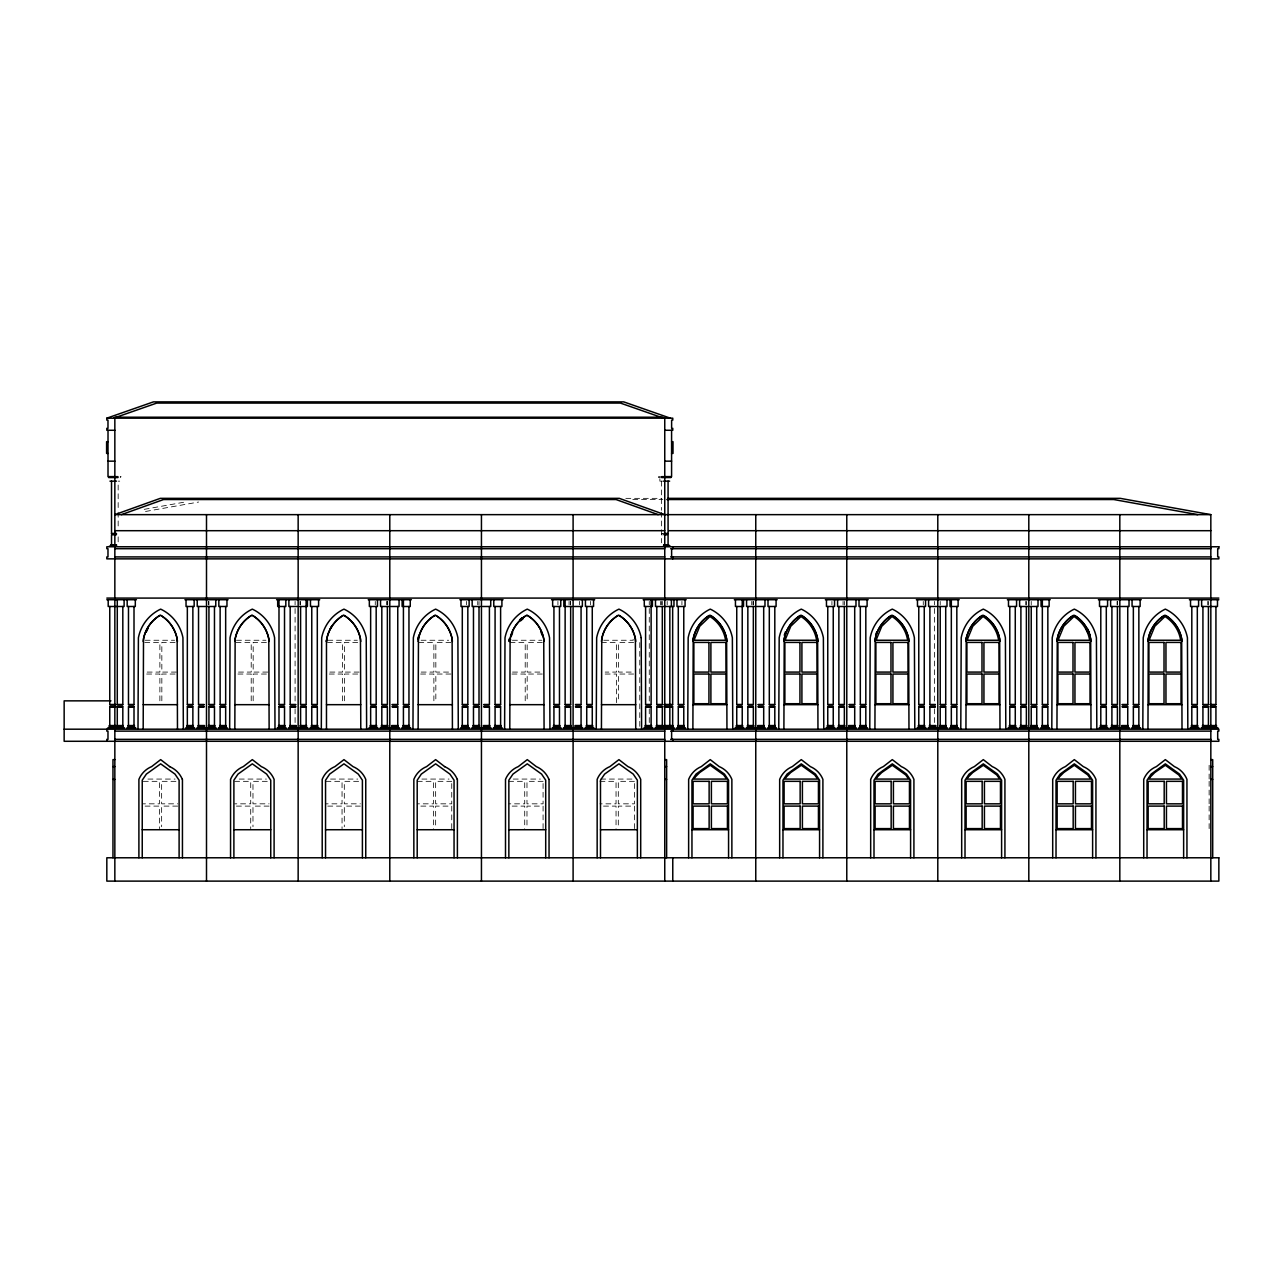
<?xml version="1.0" encoding="UTF-8"?>
<svg xmlns="http://www.w3.org/2000/svg" width="1283" height="1283" viewBox="0 0 1283 1283"><rect width="100%" height="100%" fill="white"/><g stroke="black" fill="none" stroke-linecap="round" stroke-linejoin="round"><path stroke-width="0.75" stroke-dasharray="5 3.75" d="M144.209 509.351L185.746 501.894M145.524 511.468L198.624 502.038M120.249 476.667L121.083 476.667L120.249 477.549M660.52 476.667L658.516 476.667L658.516 477.549L660.52 477.549M118.293 481.157L119.72 481.157M662.413 481.157L659.879 481.157L659.879 476.667M625.815 498.349L661.836 498.349M632.776 499.536L662.846 499.584M661.435 534.867L662.413 534.867M145.139 640.249L174.616 640.249M236.473 640.249L265.95 640.249M327.807 640.249L357.283 640.249M421.097 640.249L448.617 640.249M512.43 640.249L541.907 640.249M603.764 640.249L633.241 640.249L633.112 639.319M144.754 642.414L159.878 642.414L159.878 672.084L146.647 672.084M175.081 642.414L161.834 642.414L161.834 672.084L176.974 672.084M236.088 642.414L251.211 642.414L251.211 672.084L237.964 672.084M266.415 642.414L253.168 642.414L253.168 672.084L268.307 672.084M327.406 642.414L342.545 642.414L342.545 672.084L329.298 672.084M357.732 642.414L344.502 642.414L344.502 672.084L359.625 672.084M418.739 642.414L433.879 642.414L433.879 672.084L420.632 672.084M450.958 642.414L435.835 642.414L435.835 672.084L450.958 672.084M510.073 642.414L525.212 642.414L525.212 672.084L511.965 672.084M542.292 642.414L527.169 642.414L527.169 672.084L542.292 672.084M601.406 642.414L616.546 642.414L616.546 672.084L605.191 672.084M633.626 642.414L618.502 642.414L618.502 672.084L633.626 672.084M146.647 674.04L159.878 674.04L159.878 703.709M175.081 674.04L161.834 674.04L161.834 701.721M237.964 674.04L251.211 674.04L251.211 703.709M266.415 674.04L253.168 674.04L253.168 701.721M329.298 674.04L342.545 674.04L342.545 703.709M357.732 674.04L344.502 674.04L344.502 701.721M420.632 674.04L433.879 674.04L433.879 703.709M450.958 674.04L435.835 674.04L435.835 701.721M511.965 674.04L525.212 674.04L525.212 703.709M542.292 674.04L527.169 674.04L527.169 701.721M605.191 674.04L616.546 674.04L616.546 703.709M633.626 674.04L618.502 674.04L618.502 701.721M147.914 779.07L175.049 779.07M239.231 779.07L266.383 779.07M330.565 779.07L357.716 779.07M421.899 779.07L449.05 779.07M513.232 779.07L540.384 779.07M600.685 779.07L633.658 779.07L632.968 777.771M143.279 781.331L159.381 781.331L159.381 803.832L143.279 803.832M175.947 781.331L161.642 781.331L161.642 803.832L177.744 803.832M234.613 781.331L250.714 781.331L250.714 803.832L234.613 803.832M267.281 781.331L252.976 781.331L252.976 803.832L269.077 803.832M325.946 781.331L342.048 781.331L342.048 803.832L325.946 803.832M358.615 781.331L344.309 781.331L344.309 803.832L360.411 803.832M417.28 781.331L433.381 781.331L433.381 803.832L417.28 803.832M451.744 781.331L435.643 781.331L435.643 803.832L451.744 803.832L451.744 783.207M508.613 781.331L524.715 781.331L524.715 803.832L508.613 803.832M599.947 781.331L616.048 781.331L616.048 803.832L599.947 803.832M145.075 806.109L159.381 806.109L159.381 828.61M177.744 806.109L161.642 806.109L161.642 826.733M236.409 806.109L250.714 806.109L250.714 828.61M269.077 806.109L252.976 806.109L252.976 826.733M327.742 806.109L342.048 806.109L342.048 828.61M360.411 806.109L344.309 806.109L344.309 826.733M420.856 806.109L433.381 806.109L433.381 828.61M512.19 806.109L524.715 806.109L524.715 828.61M603.523 806.109L616.048 806.109L616.048 828.61M1209.131 765.277L1209.131 779.07M1209.131 781.331L1209.131 803.832M1209.131 806.109L1209.131 828.61M1208.41 601.406L1208.426 604.806M1207.72 601.406L1207.72 604.806M1117.413 601.406L1117.413 604.806M1117.076 601.406L1117.076 604.806M1031.227 601.406L1031.227 604.806M1026.384 601.406L1026.384 604.806M1025.742 601.406L1025.742 604.806M940.214 601.406L940.214 604.806M934.409 601.406L934.409 604.806M934.409 608.495L934.409 702.475M934.409 708.809L934.409 723.692M923.263 601.406L923.263 604.806M844.374 601.406L844.358 604.806M843.075 601.406L843.075 604.806M831.929 601.406L831.929 604.806M753.346 601.406L753.346 604.806M753.041 601.406L753.041 604.806M751.742 601.406L751.742 604.806M681.931 601.406L681.931 604.806M667.176 601.406L667.176 604.806M662.317 601.406L662.317 604.806M661.643 601.406L661.643 604.806M661.435 481.157L661.435 510.265M661.435 512.206L661.435 542.821M660.408 601.406L660.408 604.806M649.262 601.406L649.262 604.806M649.262 608.495L649.262 702.475M649.262 708.809L649.262 723.692M639.768 642.591L639.768 729.193M634.411 828.61L634.411 806.109L618.31 806.109L618.31 828.61M590.597 601.406L590.597 604.806M579.451 601.406L579.451 604.806M570.662 601.406L570.662 604.806M570.374 601.406L570.374 604.806M569.075 601.406L569.075 604.806M557.929 601.406L557.929 604.806M543.078 828.61L543.078 806.109L526.976 806.109L526.976 828.61M479.04 601.406L479.008 604.806M477.741 601.406L477.741 604.806M466.595 601.406L466.595 604.806M451.744 828.61L451.744 806.109L435.643 806.109L435.643 828.61M387.707 601.406L387.707 604.806M387.37 601.406L387.37 604.806M386.424 601.406L386.424 604.806M375.261 601.406L375.261 604.806M300.591 601.406L300.591 604.806M299.933 601.406L299.933 604.806M295.09 601.406L295.09 604.806M295.09 608.495L295.09 702.475M295.09 708.809L295.09 723.692M208.937 601.406L208.937 604.806M208.6 601.406L208.6 604.806M118.164 485.038L118.164 510.265M118.164 512.206L118.164 527.73M118.164 536.855L118.164 542.821M662.413 533.552L661.435 533.552L662.413 533.728M543.078 781.331L526.976 781.331L526.976 803.832L543.078 803.832L543.078 781.331M634.411 781.331L618.31 781.331L618.31 803.832L634.411 803.832L634.411 781.331"/><path stroke-width="1.5" d="M326.443 641.436C327.71 630.659 334.205 620.587 343.619 615.15C353.033 620.587 359.577 630.643 360.78 641.436M509.11 641.436L509.415 639.11M510.458 640.249L510.586 639.319M692.884 641.436L693.205 639.11A35.443 35.443 0 0 1 709.258 615.471L710.557 615.503A34.833 34.833 0 0 1 726.627 638.726L726.948 729.193M783.897 641.436L784.218 639.11A35.443 35.443 0 0 1 800.271 615.471L801.57 615.503A34.833 34.833 0 0 1 817.64 638.726L817.961 729.193M874.926 641.436L875.231 639.11A35.443 35.443 0 0 1 891.284 615.471L892.599 615.503A34.833 34.833 0 0 1 908.653 638.726L908.973 729.193M965.939 641.436L966.243 639.11A35.443 35.443 0 0 1 982.297 615.471L983.612 615.503A34.833 34.833 0 0 1 999.665 638.726L999.986 729.193M1056.951 641.436L1057.256 639.11A35.443 35.443 0 0 1 1073.31 615.471L1074.625 615.503A34.833 34.833 0 0 1 1090.678 638.726L1090.999 729.193M1147.964 641.436L1148.269 639.11A35.443 35.443 0 0 1 1164.322 615.471L1165.638 615.503A34.833 34.833 0 0 1 1181.691 638.726L1182.012 729.193M143.183 641.436C144.37 630.643 150.913 620.587 160.327 615.15C169.741 620.587 176.268 630.643 177.471 641.436M234.837 641.436C236.024 630.643 242.567 620.587 251.981 615.15C261.379 620.587 267.922 630.643 269.125 641.436M326.475 641.436L326.796 639.11M418.13 641.436C419.333 630.643 425.876 620.587 435.274 615.15C444.688 620.587 451.231 630.643 452.418 641.436M509.784 641.436C510.987 630.643 517.514 620.587 526.928 615.15C536.342 620.587 542.885 630.643 544.072 641.436M601.438 641.436C602.625 630.643 609.168 620.587 618.582 615.15C627.996 620.587 634.524 630.643 635.726 641.436M326.443 641.035L326.796 638.726A34.785 34.785 0 0 1 342.978 615.503M509.11 641.035L509.415 638.726M511.436 635.855L512.623 632.487M520.577 620.844L523.256 618.534M121.42 514.643L163.566 499.536L616.032 499.536L658.179 514.643M114.845 430.27L106.826 430.27L106.826 428.33L107.98 428.33L107.98 420.118L106.826 420.118L106.826 418.178L153.415 401.884L623.746 401.884L670.335 418.178M113.562 418.178L156.751 403.07L620.411 403.07L663.6 418.178M114.845 417.216L662.846 417.216M106.826 418.178L672.773 418.178L672.773 420.118L671.618 420.118L671.618 428.33L672.773 428.33L672.773 430.27L664.754 430.27M108.013 441.705L106.601 441.705L106.601 453.412L108.013 453.412M671.586 441.705L672.998 441.705L672.998 453.412L671.586 453.412M108.013 461.158L114.845 461.158M664.754 461.158L671.586 461.158M108.606 476.667L117.972 476.667M661.627 476.667L670.993 476.667M114.845 476.683L108.013 476.683L108.013 430.27M664.754 476.683L671.586 476.683L671.586 430.27M108.606 477.549L117.972 477.549M661.627 477.549L670.993 477.549M109.969 481.157L116.512 481.157M663.487 481.157L669.63 481.157M667.85 498.349L1120.235 498.349L1210.831 514.643L1210.831 881.116M666.855 499.536L1113.756 499.536L1197.745 514.643M1210.831 514.643L114.845 514.643L160.311 498.349L619.288 498.349L664.754 514.643M114.845 530.697L664.754 530.697M668.716 530.697L1210.831 530.697M111.525 533.552L116.512 533.552L111.525 533.728L111.525 481.157M668.074 533.552L663.888 533.552L668.074 533.728L668.074 481.157M116.512 534.69L111.525 534.867L111.525 544.826M663.888 534.69L668.074 534.867L668.074 544.826M110.899 544.826L116.512 544.826M663.728 544.826L668.7 544.826M110.899 545.275L116.512 545.275M663.728 545.275L668.7 545.275M110.627 545.884L116.512 545.884M663.664 545.884L668.972 545.884M109.36 546.125L116.272 546.125M663.327 546.125L670.239 546.125M114.845 548.707L664.754 548.707M670.688 548.707L1210.831 548.707M114.845 556.918L664.754 556.918M670.688 556.918L1210.831 556.918M106.826 598.086L1218.85 598.086M106.826 599.722L125.253 599.722M126.039 599.722L136.447 599.722M184.896 599.722L195.305 599.722M196.091 599.722L216.907 599.722M217.693 599.722L228.101 599.722M276.551 599.722L286.959 599.722M287.745 599.722L308.562 599.722M309.331 599.722L319.74 599.722M368.205 599.722L378.613 599.722M379.399 599.722L400.2 599.722M400.986 599.722L411.394 599.722M459.859 599.722L470.268 599.722M471.037 599.722L491.854 599.722M492.64 599.722L503.048 599.722M551.498 599.722L561.906 599.722M562.692 599.722L583.508 599.722M584.294 599.722L594.703 599.722M643.152 599.722L653.56 599.722M654.346 599.722L675.083 599.722M675.868 599.722L686.197 599.722M734.325 599.722L744.653 599.722M745.439 599.722L766.095 599.722M766.881 599.722L777.209 599.722M825.338 599.722L835.666 599.722M836.452 599.722L857.108 599.722M857.894 599.722L868.222 599.722M916.351 599.722L926.679 599.722M927.465 599.722L948.137 599.722M948.907 599.722L959.235 599.722M1007.363 599.722L1017.692 599.722M1018.477 599.722L1039.15 599.722M1039.92 599.722L1050.264 599.722M1098.376 599.722L1108.704 599.722M1109.49 599.722L1130.163 599.722M1130.932 599.722L1141.277 599.722M1189.389 599.722L1199.717 599.722M1200.503 599.722L1218.85 599.722M205.36 606.49L197.229 606.49L197.229 599.722M207.638 606.49L215.769 606.49L215.769 599.722M297.014 606.49L288.883 606.49L288.883 599.722M299.292 606.49L307.423 606.49L307.423 599.722M388.669 606.49L380.538 606.49L380.538 599.722M390.93 606.49L399.061 606.49L399.061 599.722M480.307 606.49L472.176 606.49L472.176 599.722M482.584 606.49L490.715 606.49L490.715 599.722M571.961 606.49L563.83 606.49L563.83 599.722M574.239 606.49L582.37 606.49L582.37 599.722M663.616 606.49L655.485 606.49L655.485 599.722M664.081 606.49L673.96 606.49L673.96 599.722M754.645 606.49L746.562 606.49L746.562 599.722M756.89 606.49L764.973 606.49L764.973 599.722M845.657 606.49L837.574 606.49L837.574 599.722M847.919 606.49L855.986 606.49L855.986 599.722M936.67 606.49L928.587 606.49L928.587 599.722M938.931 606.49L946.998 606.49L946.998 599.722M1027.683 606.49L1019.6 606.49L1019.6 599.722M1029.944 606.49L1038.011 606.49L1038.011 599.722M1118.696 606.49L1110.613 606.49L1110.613 599.722M1120.957 606.49L1129.024 606.49L1129.024 599.722M1209.709 606.49L1201.626 606.49L1201.626 599.722M1210.174 606.49L1217.487 606.49L1217.487 599.722M110.947 700.855L64.15 700.855L64.15 741.285L1218.85 741.285L1218.85 739.345L1217.695 739.345L1217.695 731.134L1218.85 731.134L1218.85 729.193L64.15 729.193M115.951 704.479L109.761 704.479L109.761 606.49M204.061 704.479L198.528 704.479L198.528 606.49M295.715 704.479L290.183 704.479L290.183 606.49M392.229 704.479L397.762 704.479L397.762 606.49M483.883 704.479L489.416 704.479L489.416 606.49M575.538 704.479L581.071 704.479L581.071 606.49M664.177 704.479L672.661 704.479L672.661 606.49M758.189 704.479L763.69 704.479L763.69 606.49M849.202 704.479L854.703 704.479L854.703 606.49M935.371 704.479L929.886 704.479L929.886 606.49M1122.24 704.479L1127.741 704.479L1127.741 606.49M1210.254 704.479L1215.931 704.479L1215.931 606.49M109.761 704.8L115.951 704.8M117.282 704.8L122.815 704.8M128.476 704.8L134.009 704.8M143.183 704.672L177.471 704.672M187.334 704.8L192.867 704.8M198.528 704.8L204.061 704.8M208.937 704.8L214.469 704.8M220.131 704.8L225.664 704.8M234.837 704.672L269.125 704.672M278.988 704.8L284.521 704.8M290.183 704.8L295.715 704.8M300.591 704.8L306.124 704.8M311.769 704.8L317.302 704.8M326.475 704.672L360.78 704.672M370.643 704.8L376.176 704.8M381.821 704.8L387.37 704.8M392.229 704.8L397.762 704.8M403.423 704.8L408.956 704.8M418.13 704.672L452.418 704.672M462.297 704.8L467.83 704.8M473.475 704.8L479.008 704.8M483.883 704.8L489.416 704.8M495.078 704.8L500.611 704.8M509.784 704.672L544.072 704.672M553.935 704.8L559.468 704.8M565.129 704.8L570.662 704.8M575.538 704.8L581.071 704.8M586.732 704.8L592.265 704.8M601.438 704.672L635.726 704.672M645.59 704.8L651.123 704.8M656.784 704.8L662.317 704.8M664.177 704.8L672.661 704.8M678.29 704.8L683.775 704.8M692.884 704.672L726.948 704.672M736.747 704.8L742.232 704.8M747.845 704.8L753.346 704.8M758.189 704.8L763.69 704.8M769.303 704.8L774.804 704.8M783.897 704.672L817.961 704.672M827.76 704.8L833.244 704.8M838.874 704.8L844.358 704.8M849.202 704.8L854.703 704.8M860.316 704.8L865.817 704.8M874.926 704.672L908.973 704.672M918.772 704.8L924.257 704.8M929.886 704.8L935.371 704.8M940.214 704.8L945.715 704.8M951.328 704.8L956.829 704.8M965.939 704.672L999.986 704.672M1009.785 704.8L1015.27 704.8M1020.899 704.8L1026.384 704.8M1031.227 704.8L1036.728 704.8M1042.341 704.8L1047.842 704.8M1056.951 704.672L1090.999 704.672M1100.798 704.8L1106.299 704.8M1111.912 704.8L1117.413 704.8M1122.24 704.8L1127.741 704.8M1133.354 704.8L1138.855 704.8M1147.964 704.672L1182.012 704.672M1191.811 704.8L1197.312 704.8M1202.925 704.8L1208.426 704.8M1210.254 704.8L1215.931 704.8M109.761 706.612L115.951 706.612M117.282 706.612L122.815 706.612M128.476 706.612L134.009 706.612M187.334 706.612L192.867 706.612M198.528 706.612L204.061 706.612M208.937 706.612L214.469 706.612M220.131 706.612L225.664 706.612M278.988 706.612L284.521 706.612M290.183 706.612L295.715 706.612M300.591 706.612L306.124 706.612M311.769 706.612L317.302 706.612M370.643 706.612L376.176 706.612M381.821 706.612L387.37 706.612M392.229 706.612L397.762 706.612M403.423 706.612L408.956 706.612M462.297 706.612L467.83 706.612M473.475 706.612L479.008 706.612M483.883 706.612L489.416 706.612M495.078 706.612L500.611 706.612M553.935 706.612L559.468 706.612M565.129 706.612L570.662 706.612M575.538 706.612L581.071 706.612M586.732 706.612L592.265 706.612M645.59 706.612L651.123 706.612M656.784 706.612L662.317 706.612M664.177 706.612L672.661 706.612M678.29 706.612L683.775 706.612M736.747 706.612L742.232 706.612M747.845 706.612L753.346 706.612M758.189 706.612L763.69 706.612M769.303 706.612L774.804 706.612M827.76 706.612L833.244 706.612M838.874 706.612L844.358 706.612M849.202 706.612L854.703 706.612M860.316 706.612L865.817 706.612M918.772 706.612L924.257 706.612M929.886 706.612L935.371 706.612M940.214 706.612L945.715 706.612M951.328 706.612L956.829 706.612M1009.785 706.612L1015.27 706.612M1020.899 706.612L1026.384 706.612M1031.227 706.612L1036.728 706.612M1042.341 706.612L1047.842 706.612M1100.798 706.612L1106.299 706.612M1111.912 706.612L1117.413 706.612M1122.24 706.612L1127.741 706.612M1133.354 706.612L1138.855 706.612M1191.811 706.612L1197.312 706.612M1202.925 706.612L1208.426 706.612M1210.254 706.612L1215.931 706.612M115.951 706.949L109.761 706.949L109.761 725.553M204.061 706.949L198.528 706.949L198.528 725.553M295.715 706.949L290.183 706.949L290.183 725.553M392.229 706.949L397.762 706.949L397.762 725.553M483.883 706.949L489.416 706.949L489.416 725.553M575.538 706.949L581.071 706.949L581.071 725.553M664.177 706.949L672.661 706.949L672.661 725.553M758.189 706.949L763.69 706.949L763.69 725.553M849.202 706.949L854.703 706.949L854.703 725.553M935.371 706.949L929.886 706.949L929.886 725.553M1122.24 706.949L1127.741 706.949L1127.741 725.553M1210.254 706.949L1215.931 706.949L1215.931 725.553M109.135 725.553L115.951 725.553M116.769 725.553L123.328 725.553M127.947 725.553L134.523 725.553M186.821 725.553L193.396 725.553M198.015 725.553L204.574 725.553M208.407 725.553L214.983 725.553M219.601 725.553L226.177 725.553M278.475 725.553L285.034 725.553M289.653 725.553L296.229 725.553M300.062 725.553L306.637 725.553M311.256 725.553L317.831 725.553M370.113 725.553L376.689 725.553M381.308 725.553L387.883 725.553M391.716 725.553L398.291 725.553M402.91 725.553L409.485 725.553M461.768 725.553L468.343 725.553M472.962 725.553L479.537 725.553M483.37 725.553L489.946 725.553M494.564 725.553L501.124 725.553M553.422 725.553L559.997 725.553M564.616 725.553L571.192 725.553M575.025 725.553L581.584 725.553M586.203 725.553L592.778 725.553M645.076 725.553L651.652 725.553M656.271 725.553L662.83 725.553M663.728 725.553L673.19 725.553M677.777 725.553L684.304 725.553M736.217 725.553L742.745 725.553M747.331 725.553L753.859 725.553M757.676 725.553L764.203 725.553M768.79 725.553L775.317 725.553M827.23 725.553L833.758 725.553M838.344 725.553L844.872 725.553M848.688 725.553L855.216 725.553M859.802 725.553L866.33 725.553M918.259 725.553L924.786 725.553M929.373 725.553L935.884 725.553M939.701 725.553L946.229 725.553M950.815 725.553L957.343 725.553M1009.272 725.553L1015.799 725.553M1020.386 725.553L1026.913 725.553M1030.714 725.553L1037.241 725.553M1041.828 725.553L1048.355 725.553M1100.285 725.553L1106.812 725.553M1111.399 725.553L1117.926 725.553M1121.727 725.553L1128.254 725.553M1132.841 725.553L1139.368 725.553M1191.298 725.553L1197.825 725.553M1202.412 725.553L1208.939 725.553M1210.254 725.553L1216.557 725.553M109.135 726.419L115.951 726.419M116.769 726.419L123.328 726.419M127.947 726.419L134.523 726.419M186.821 726.419L193.396 726.419M198.015 726.419L204.574 726.419M208.407 726.419L214.983 726.419M219.601 726.419L226.177 726.419M278.475 726.419L285.034 726.419M289.653 726.419L296.229 726.419M300.062 726.419L306.637 726.419M311.256 726.419L317.831 726.419M370.113 726.419L376.689 726.419M381.308 726.419L387.883 726.419M391.716 726.419L398.291 726.419M402.91 726.419L409.485 726.419M461.768 726.419L468.343 726.419M472.962 726.419L479.537 726.419M483.37 726.419L489.946 726.419M494.564 726.419L501.124 726.419M553.422 726.419L559.997 726.419M564.616 726.419L571.192 726.419M575.025 726.419L581.584 726.419M586.203 726.419L592.778 726.419M645.076 726.419L651.652 726.419M656.271 726.419L662.83 726.419M663.728 726.419L673.19 726.419M677.777 726.419L684.304 726.419M736.217 726.419L742.745 726.419M747.331 726.419L753.859 726.419M757.676 726.419L764.203 726.419M768.79 726.419L775.317 726.419M827.23 726.419L833.758 726.419M838.344 726.419L844.872 726.419M848.688 726.419L855.216 726.419M859.802 726.419L866.33 726.419M918.259 726.419L924.786 726.419M929.373 726.419L935.884 726.419M939.701 726.419L946.229 726.419M950.815 726.419L957.343 726.419M1009.272 726.419L1015.799 726.419M1020.386 726.419L1026.913 726.419M1030.714 726.419L1037.241 726.419M1041.828 726.419L1048.355 726.419M1100.285 726.419L1106.812 726.419M1111.399 726.419L1117.926 726.419M1121.727 726.419L1128.254 726.419M1132.841 726.419L1139.368 726.419M1191.298 726.419L1197.825 726.419M1202.412 726.419L1208.939 726.419M1210.254 726.419L1216.557 726.419M108.863 727.541L116.063 727.541M116.528 727.541L123.569 727.541M127.723 727.541L134.747 727.541M186.596 727.541L193.621 727.541M197.774 727.541L204.799 727.541M208.183 727.541L215.207 727.541M219.377 727.541L226.401 727.541M278.235 727.541L285.259 727.541M289.429 727.541L296.453 727.541M299.837 727.541L306.862 727.541M311.031 727.541L318.056 727.541M369.889 727.541L376.913 727.541M381.083 727.541L388.108 727.541M391.491 727.541L398.516 727.541M402.686 727.541L409.71 727.541M461.543 727.541L468.568 727.541M472.737 727.541L479.762 727.541M483.146 727.541L490.17 727.541M494.34 727.541L501.364 727.541M553.198 727.541L560.222 727.541M564.392 727.541L571.416 727.541M574.8 727.541L581.824 727.541M585.978 727.541L593.003 727.541M644.852 727.541L651.876 727.541M656.03 727.541L663.07 727.541M663.536 727.541L673.415 727.541M677.552 727.541L684.529 727.541M735.993 727.541L742.969 727.541M747.107 727.541L754.083 727.541M757.451 727.541L764.427 727.541M768.565 727.541L775.541 727.541M827.006 727.541L833.982 727.541M838.12 727.541L845.096 727.541M848.464 727.541L855.44 727.541M859.578 727.541L866.554 727.541M918.035 727.541L925.011 727.541M929.133 727.541L936.109 727.541M939.477 727.541L946.453 727.541M950.591 727.541L957.567 727.541M1009.047 727.541L1016.024 727.541M1020.161 727.541L1027.138 727.541M1030.49 727.541L1037.466 727.541M1041.604 727.541L1048.58 727.541M1100.06 727.541L1107.037 727.541M1111.174 727.541L1118.151 727.541M1121.502 727.541L1128.479 727.541M1132.616 727.541L1139.593 727.541M1191.073 727.541L1198.049 727.541M1202.187 727.541L1209.163 727.541M1210.254 727.541L1216.829 727.541M107.596 728.006L124.627 728.006M126.664 728.006L135.806 728.006M185.522 728.006L194.679 728.006M196.716 728.006L205.873 728.006M207.124 728.006L216.266 728.006M218.318 728.006L227.46 728.006M277.176 728.006L286.334 728.006M288.37 728.006L297.512 728.006M298.779 728.006L307.92 728.006M309.973 728.006L319.114 728.006M368.83 728.006L377.972 728.006M380.025 728.006L389.166 728.006M390.433 728.006L399.574 728.006M401.627 728.006L410.768 728.006M460.485 728.006L469.626 728.006M471.679 728.006L480.82 728.006M482.087 728.006L491.229 728.006M493.265 728.006L502.423 728.006M552.139 728.006L561.28 728.006M563.317 728.006L572.475 728.006M573.726 728.006L582.883 728.006M584.92 728.006L594.077 728.006M643.793 728.006L652.935 728.006M654.971 728.006L674.457 728.006M676.494 728.006L685.571 728.006M734.951 728.006L744.028 728.006M746.064 728.006L755.142 728.006M756.393 728.006L765.47 728.006M767.507 728.006L776.584 728.006M825.963 728.006L835.041 728.006M837.077 728.006L846.155 728.006M847.405 728.006L856.483 728.006M858.519 728.006L867.597 728.006M916.976 728.006L926.053 728.006M928.09 728.006L937.167 728.006M938.418 728.006L947.512 728.006M949.532 728.006L958.626 728.006M1007.989 728.006L1017.066 728.006M1019.103 728.006L1028.18 728.006M1029.431 728.006L1038.524 728.006M1040.545 728.006L1049.638 728.006M1099.002 728.006L1108.079 728.006M1110.116 728.006L1119.193 728.006M1120.444 728.006L1129.537 728.006M1131.558 728.006L1140.651 728.006M1190.015 728.006L1199.092 728.006M1201.129 728.006L1218.096 728.006M114.845 731.134L664.754 731.134M670.688 731.134L1210.831 731.134M114.845 739.345L664.754 739.345M670.688 739.345L1210.831 739.345M114.845 759.632L112.968 759.632L112.968 857.782M664.754 759.632L666.631 759.632L666.631 857.782M1210.831 759.632L1212.708 759.632L1212.708 857.782M112.968 766.609L114.845 766.609M664.754 766.609L666.631 766.609M1210.831 766.609L1212.708 766.609M112.968 779.374L114.845 779.374M664.754 779.374L666.631 779.374M1210.831 779.374L1212.708 779.374M142.237 829.732L179.107 829.732M233.891 829.732L270.745 829.732M325.545 829.732L362.399 829.732M417.2 829.732L454.054 829.732M508.854 829.732L545.708 829.732M600.492 829.732L637.362 829.732M691.954 829.732L728.568 829.732M782.967 829.732L819.58 829.732M873.996 829.732L910.593 829.732M965.008 829.732L1001.606 829.732M1056.021 829.732L1092.619 829.732M1147.034 829.732L1183.632 829.732M444.656 766.609L435.627 759.632L426.598 766.609A23.479 23.479 0 0 0 413.848 779.374L413.848 857.782M169.709 766.609L160.664 759.632L151.635 766.609A23.479 23.479 0 0 0 138.901 779.374L138.901 857.782M1086.22 629.279L1087.759 632.487M641.195 637.763L641.596 729.193M816.95 638.726L817.271 641.035M1182.012 641.436L1181.691 639.11A35.443 35.443 0 0 0 1165.654 615.471M1090.999 641.436L1090.678 639.11A35.443 35.443 0 0 0 1074.641 615.471M999.986 641.436L999.665 639.11A35.443 35.443 0 0 0 983.628 615.471M908.973 641.436L908.653 639.11A35.443 35.443 0 0 0 892.615 615.471M817.961 641.436L817.64 639.11A35.443 35.443 0 0 0 801.586 615.471M816.95 639.11L817.271 641.436M726.948 641.436L726.627 639.11A35.443 35.443 0 0 0 710.574 615.471M1208.426 606.49L1208.426 704.479L1202.925 704.479L1202.925 606.49M1208.426 725.553L1208.426 706.949L1202.925 706.949L1202.925 725.553M1198.595 599.722L1198.595 606.49L1190.528 606.49L1190.528 599.722M1197.312 606.49L1197.312 704.479L1191.811 704.479L1191.811 606.49M1197.312 725.553L1197.312 706.949L1191.811 706.949L1191.811 725.553M1187.833 729.193L1187.433 637.763A39.981 39.981 0 0 0 1165.333 609.104A39.981 39.981 0 0 0 1143.233 637.763L1142.816 729.193M1186.951 857.782L1186.951 779.374A23.399 23.399 0 0 0 1174.426 766.609L1165.333 759.632L1156.368 766.609A23.399 23.399 0 0 0 1143.714 779.374L1143.714 857.782M1183.632 857.782L1183.632 780.192L1179.526 774.082L1165.333 763.85L1151.14 774.082L1147.034 780.192L1147.034 857.782M1147.964 729.193L1148.269 638.726A34.833 34.833 0 0 1 1164.339 615.487M1140.138 599.722L1140.138 606.49L1132.071 606.49L1132.071 599.722M1138.855 606.49L1138.855 704.479L1133.354 704.479L1133.354 606.49M1138.855 725.553L1138.855 706.949L1133.354 706.949L1133.354 725.553M1119.818 514.643L1119.818 881.116M1117.413 606.49L1117.413 704.479L1111.912 704.479L1111.912 606.49M1117.413 725.553L1117.413 706.949L1111.912 706.949L1111.912 725.553M1107.582 599.722L1107.582 606.49L1099.499 606.49L1099.499 599.722M1106.299 606.49L1106.299 704.479L1100.798 704.479L1100.798 606.49M1106.299 725.553L1106.299 706.949L1100.798 706.949L1100.798 725.553M1096.821 729.193L1096.42 637.763A39.981 39.981 0 0 0 1074.32 609.104A39.981 39.981 0 0 0 1052.22 637.763L1051.803 729.193M1095.939 857.782L1095.939 779.374A23.399 23.399 0 0 0 1083.285 766.609L1074.32 759.632L1065.355 766.609A23.399 23.399 0 0 0 1052.701 779.374L1052.701 857.782M1092.619 857.782L1092.619 780.192L1088.513 774.082L1074.32 763.85L1060.111 774.082L1056.021 780.192L1056.021 857.782M1056.951 729.193L1057.256 638.726A34.833 34.833 0 0 1 1073.326 615.487M1049.125 599.722L1049.125 606.49L1041.058 606.49L1041.058 599.722M1047.842 606.49L1047.842 704.479L1042.341 704.479L1042.341 599.722M1047.842 725.553L1047.842 706.949L1042.341 706.949L1042.341 725.553M1036.728 606.49L1036.728 704.479L1031.227 704.479L1031.227 606.49M1036.728 725.553L1036.728 706.949L1031.227 706.949L1031.227 725.553M1028.806 514.643L1028.806 881.116M1026.384 606.49L1026.384 704.479L1020.899 704.479L1020.899 606.49M1026.384 725.553L1026.384 706.949L1020.899 706.949L1020.899 725.553M1016.569 599.722L1016.569 606.49L1008.486 606.49L1008.486 599.722M1015.27 606.49L1015.27 704.479L1009.785 704.479L1009.785 606.49M1015.27 725.553L1015.27 706.949L1009.785 706.949L1009.785 725.553M1005.808 729.193L1005.407 637.763A39.981 39.981 0 0 0 983.307 609.104A39.981 39.981 0 0 0 961.208 637.763L960.791 729.193M1004.926 857.782L1004.926 779.374A23.399 23.399 0 0 0 992.272 766.609L983.307 759.632L974.326 766.609A23.399 23.399 0 0 0 961.689 779.374L961.689 857.782M1001.606 857.782L1001.606 780.192L997.5 774.082L983.307 763.85L969.098 774.082L965.008 780.192L965.008 857.782M965.939 729.193L966.243 638.726A34.833 34.833 0 0 1 982.313 615.487M958.112 599.722L958.112 606.49L950.045 606.49L950.045 599.722M956.829 606.49L956.829 704.479L951.328 704.479L951.328 599.722M956.829 725.553L956.829 706.949L951.328 706.949L951.328 725.553M945.715 606.49L945.715 704.479L940.214 704.479L940.214 606.49M945.715 725.553L945.715 706.949L940.214 706.949L940.214 725.553M937.793 514.643L937.793 881.116M925.556 599.722L925.556 606.49L917.473 606.49L917.473 599.722M924.257 606.49L924.257 704.479L918.772 704.479L918.772 606.49M924.257 725.553L924.257 706.949L918.772 706.949L918.772 725.553M914.795 729.193L914.394 637.763A39.981 39.981 0 0 0 892.294 609.104A39.981 39.981 0 0 0 870.195 637.763L869.778 729.193M913.913 857.782L913.913 779.374A23.399 23.399 0 0 0 901.372 766.609L892.294 759.632L883.313 766.609A23.399 23.399 0 0 0 870.676 779.374L870.676 857.782M910.593 857.782L910.593 780.192L906.488 774.082L892.294 763.85L878.085 774.082L873.996 780.192L873.996 857.782M874.926 729.193L875.231 638.726A34.833 34.833 0 0 1 891.3 615.487M867.1 599.722L867.1 606.49L859.017 606.49L859.017 599.722M865.817 606.49L865.817 704.479L860.316 704.479L860.316 606.49M865.817 725.553L865.817 706.949L860.316 706.949L860.316 725.553M846.78 514.643L846.78 881.116M844.358 606.49L844.358 704.479L838.874 704.479L838.874 606.49M844.358 725.553L844.358 706.949L838.874 706.949L838.874 725.553M834.543 599.722L834.543 606.49L826.46 606.49L826.46 599.722M833.244 606.49L833.244 704.479L827.76 704.479L827.76 606.49M833.244 725.553L833.244 706.949L827.76 706.949L827.76 725.553M823.782 729.193L823.381 637.763A39.981 39.981 0 0 0 801.282 609.104A39.981 39.981 0 0 0 779.182 637.763L778.765 729.193M822.9 857.782L822.9 779.374A23.399 23.399 0 0 0 810.359 766.609L801.282 759.632L792.301 766.609A23.399 23.399 0 0 0 779.663 779.374L779.663 857.782M819.58 857.782L819.58 780.192L815.475 774.082L801.282 763.85L787.072 774.082L782.967 780.192L782.967 857.782M783.897 729.193L784.218 638.726A34.833 34.833 0 0 1 800.287 615.487M776.087 599.722L776.087 606.49L768.004 606.49L768.004 599.722M774.804 606.49L774.804 704.479L769.303 704.479L769.303 606.49M774.804 725.553L774.804 706.949L769.303 706.949L769.303 725.553M755.767 514.643L755.767 881.116M753.346 606.49L753.346 704.479L747.845 704.479L747.845 606.49M753.346 725.553L753.346 706.949L747.845 706.949L747.845 725.553M743.531 599.722L743.531 606.49L735.448 606.49L735.448 599.722M742.232 599.722L742.232 704.479L736.747 704.479L736.747 606.49M742.232 725.553L742.232 706.949L736.747 706.949L736.747 725.553M732.769 729.193L732.368 637.763A39.981 39.981 0 0 0 710.269 609.104A39.981 39.981 0 0 0 688.169 637.763L687.752 729.193M731.871 857.782L731.871 779.374A23.399 23.399 0 0 0 719.234 766.609L710.253 759.632L701.288 766.609A23.399 23.399 0 0 0 688.65 779.374L688.634 857.782M728.568 857.782L728.568 780.192L724.462 774.082L710.253 763.85L696.06 774.082L691.954 780.192L691.954 857.782M692.884 729.193L693.205 638.726A34.833 34.833 0 0 1 709.258 615.487M685.074 599.722L685.074 606.49L676.991 606.49L676.991 599.722M683.775 606.49L683.775 704.479L678.29 704.479L678.29 606.49M683.775 725.553L683.775 706.949L678.29 706.949L678.29 725.553M672.773 546.766L672.773 548.707M672.773 556.918L672.773 558.859M672.773 729.193L672.773 731.134M672.773 739.345L672.773 741.285M672.773 857.782L672.773 881.116M671.618 548.707L671.618 556.918M671.618 731.134L671.618 739.345M671.394 599.722L671.394 606.49M669.838 606.49L669.838 704.479M669.838 706.949L669.838 725.553M664.754 418.178L664.754 881.116M662.317 606.49L662.317 704.479L656.784 704.479L656.784 606.49M662.317 725.553L662.317 706.949L656.784 706.949L656.784 725.553M652.422 599.722L652.422 606.49L644.291 606.49L644.291 599.722M651.123 599.722L651.123 704.479L645.59 704.479L645.59 606.49M651.123 725.553L651.123 706.949L645.59 706.949L645.59 725.553M640.698 857.782L640.698 779.374A23.479 23.479 0 0 0 627.964 766.609L618.935 759.632L609.89 766.609A23.479 23.479 0 0 0 597.156 779.374L597.156 857.782M637.362 857.782L637.362 780.192L633.225 774.082L618.935 763.85L604.63 774.082L600.492 780.192L600.492 857.782M635.726 729.193L635.406 638.726A34.785 34.785 0 0 0 619.224 615.503M601.438 729.193L601.759 638.726A34.785 34.785 0 0 1 617.925 615.503M596.258 729.193L596.659 637.763A40.03 40.03 0 0 1 618.935 609.12A40.03 40.03 0 0 1 641.195 637.763M593.564 599.722L593.564 606.49L585.433 606.49L585.433 599.722M592.265 606.49L592.265 704.479L586.732 704.479L586.732 606.49M592.265 725.553L592.265 706.949L586.732 706.949L586.732 725.553M573.1 514.643L573.1 881.116M570.662 606.49L570.662 704.479L565.129 704.479L565.129 599.722M570.662 725.553L570.662 706.949L565.129 706.949L565.129 725.553M560.767 599.722L560.767 606.49L552.636 606.49L552.636 599.722M559.468 606.49L559.468 704.479L553.935 704.479L553.935 606.49M559.468 725.553L559.468 706.949L553.935 706.949L553.935 725.553M549.942 729.193L549.541 637.763A40.03 40.03 0 0 0 527.265 609.12A40.03 40.03 0 0 0 505.005 637.763L504.604 729.193M549.044 779.374L549.044 857.782M545.708 857.782L545.708 780.192L541.57 774.082L527.281 763.85L512.975 774.082L508.854 780.192L508.854 857.782M544.072 729.193L543.751 638.726A34.785 34.785 0 0 0 527.586 615.503M509.784 729.193L510.105 638.726A34.785 34.785 0 0 1 526.287 615.503M505.502 857.782L505.502 779.374A23.479 23.479 0 0 1 518.252 766.609L527.281 759.632L536.31 766.609A23.479 23.479 0 0 1 548.932 779.374M501.91 599.722L501.91 606.49L493.779 606.49L493.779 599.722M500.611 606.49L500.611 704.479L495.078 704.479L495.078 606.49M500.611 725.553L500.611 706.949L495.078 706.949L495.078 725.553M481.446 514.643L481.446 881.116M479.008 606.49L479.008 704.479L473.475 704.479L473.475 606.49M479.008 725.553L479.008 706.949L473.475 706.949L473.475 725.553M469.129 599.722L469.129 606.49L460.998 606.49L460.998 599.722M467.83 606.49L467.83 704.479L462.297 704.479L462.297 606.49M467.83 725.553L467.83 706.949L462.297 706.949L462.297 725.553M458.288 729.193L457.887 637.763A40.03 40.03 0 0 0 435.627 609.12A40.03 40.03 0 0 0 413.351 637.763L412.966 729.193M457.389 779.374L457.389 857.782M454.054 857.782L454.054 780.192L449.916 774.082L435.627 763.85L421.321 774.082L417.2 780.192L417.2 857.782M452.418 729.193L452.113 638.726A34.785 34.785 0 0 0 435.931 615.503M418.13 729.193L418.45 638.726A34.785 34.785 0 0 1 434.632 615.503M410.255 599.722L410.255 606.49L402.124 606.49L402.124 599.722M408.956 606.49L408.956 704.479L403.423 704.479L403.423 599.722M408.956 725.553L408.956 706.949L403.423 706.949L403.423 725.553M389.791 514.643L389.791 881.116M387.37 606.49L387.37 704.479L381.821 704.479L381.821 606.49M387.37 725.553L387.37 706.949L381.821 706.949L381.821 725.553M377.475 599.722L377.475 606.49L369.344 606.49L369.344 599.722M376.176 606.49L376.176 704.479L370.643 704.479L370.643 606.49M376.176 725.553L376.176 706.949L370.643 706.949L370.643 725.553M366.633 729.193L366.232 637.763A40.03 40.03 0 0 0 343.972 609.12A40.03 40.03 0 0 0 321.696 637.763L321.311 729.193M365.751 857.782L365.751 779.374A23.479 23.479 0 0 0 353.001 766.609L343.972 759.632L334.943 766.609A23.479 23.479 0 0 0 322.193 779.374L322.209 857.782M362.399 857.782L362.399 780.192L358.278 774.082L343.972 763.85L329.683 774.082L325.545 780.192L325.545 857.782M360.78 729.193L360.459 638.726A34.785 34.785 0 0 0 344.277 615.503M326.475 641.035L326.475 729.193M318.601 599.722L318.601 606.49L310.47 606.49L310.47 599.722M317.302 606.49L317.302 704.479L311.769 704.479L311.769 606.49M317.302 725.553L317.302 706.949L311.769 706.949L311.769 725.553M306.124 599.722L306.124 704.479L300.591 704.479L300.591 606.49M306.124 725.553L306.124 706.949L300.591 706.949L300.591 725.553M298.153 514.643L298.153 881.116M285.82 599.722L285.82 606.49L277.689 606.49L277.689 599.722M284.521 606.49L284.521 704.479L278.988 704.479L278.988 599.722M284.521 725.553L284.521 706.949L278.988 706.949L278.988 725.553M274.995 729.193L274.594 637.763A40.03 40.03 0 0 0 252.318 609.12A40.03 40.03 0 0 0 230.042 637.763L229.657 729.193M274.097 857.782L274.097 779.374A23.479 23.479 0 0 0 261.347 766.609L252.318 759.632L243.289 766.609A23.479 23.479 0 0 0 230.555 779.374L230.555 857.782M270.745 857.782L270.745 780.192L266.623 774.082L252.318 763.85L238.029 774.082L233.891 780.192L233.891 857.782M269.125 729.193L268.805 638.726A34.785 34.785 0 0 0 252.623 615.503M234.837 729.193L235.142 638.726A34.785 34.785 0 0 1 251.324 615.503M226.963 599.722L226.963 606.49L218.832 606.49L218.832 599.722M225.664 606.49L225.664 704.479L220.131 704.479L220.131 606.49M225.664 725.553L225.664 706.949L220.131 706.949L220.131 725.553M214.469 606.49L214.469 704.479L208.937 704.479L208.937 606.49M214.469 725.553L214.469 706.949L208.937 706.949L208.937 725.553M206.499 514.643L206.499 881.116M194.166 599.722L194.166 606.49L186.035 606.49L186.035 599.722M192.867 606.49L192.867 704.479L187.334 704.479L187.334 606.49M192.867 725.553L192.867 706.949L187.334 706.949L187.334 725.553M183.341 729.193L182.94 637.763A40.03 40.03 0 0 0 160.664 609.12A40.03 40.03 0 0 0 138.404 637.763L138.003 729.193M182.443 779.374L182.443 857.782M179.107 857.782L179.107 780.192L174.969 774.082L160.664 763.85L146.374 774.082L142.237 780.192L142.237 857.782M177.471 729.193L177.15 638.726A34.785 34.785 0 0 0 160.968 615.503M143.183 729.193L143.504 638.726A34.785 34.785 0 0 1 159.669 615.503M135.308 599.722L135.308 606.49L127.177 606.49L127.177 599.722M134.009 606.49L134.009 704.479L128.476 704.479L128.476 606.49M134.009 725.553L134.009 706.949L128.476 706.949L128.476 725.553M124.114 599.722L124.114 606.49L108.205 606.49L108.205 599.722M122.815 606.49L122.815 704.479L117.282 704.479L117.282 599.722M122.815 725.553L122.815 706.949L117.282 706.949L117.282 725.553M114.845 418.178L114.845 881.116M106.826 729.193L106.826 731.134L107.98 731.134L107.98 739.345L106.826 739.345L106.826 741.285M146.182 631.781A34.833 34.833 0 0 1 147.77 628.494M146.198 632.038A35.443 35.443 0 0 1 147.77 628.718M966.099 639.11A35.443 35.443 0 0 1 966.965 635.518M1087.278 628.494A34.833 34.833 0 0 1 1088.85 631.781M1087.278 628.718A35.443 35.443 0 0 1 1090.085 635.518M418.082 638.726A34.833 34.833 0 0 1 418.948 635.197M418.098 639.11A35.443 35.443 0 0 1 418.964 635.518M902.687 625.398A34.833 34.833 0 0 1 904.611 628.494M875.615 635.197A34.833 34.833 0 0 1 876.85 631.781M902.687 625.575A35.443 35.443 0 0 1 904.611 628.718M330.437 628.494A34.833 34.833 0 0 1 332.345 625.398M330.437 628.718A35.443 35.443 0 0 1 332.345 625.575M540.865 631.781A34.833 34.833 0 0 1 542.084 635.197M519.759 619.897A34.833 34.833 0 0 1 522.534 617.556A35.443 35.443 0 0 0 519.759 619.978M811.353 625.398A34.833 34.833 0 0 1 813.278 628.494M784.282 635.197A34.833 34.833 0 0 1 785.517 631.781M811.353 625.575A35.443 35.443 0 0 1 813.278 628.718M169.581 766.609A23.479 23.479 0 0 1 182.33 779.374M444.543 766.609A23.479 23.479 0 0 1 457.277 779.374M694.376 639.319L694.247 640.249L725.585 640.249C724.125 630.562 718.255 621.694 709.932 616.514L699.764 626.248L694.376 639.319M785.388 639.319L785.26 640.249L816.597 640.249C815.138 630.562 809.268 621.694 800.961 616.514L790.777 626.248L785.388 639.319M876.401 639.319L876.273 640.249L907.61 640.249C906.151 630.562 900.281 621.694 891.974 616.514L881.79 626.248L876.401 639.319M967.414 639.319L967.286 640.249L998.623 640.249C997.164 630.562 991.294 621.694 982.986 616.514L972.803 626.248L967.414 639.319M1058.427 639.319L1058.299 640.249L1089.636 640.249C1088.192 630.562 1082.307 621.694 1073.999 616.514L1063.815 626.248L1058.427 639.319M1149.44 639.319L1149.311 640.249L1180.649 640.249C1179.205 630.562 1173.32 621.694 1165.012 616.514L1154.828 626.248L1149.44 639.319M694.52 777.771L693.83 779.07L726.691 779.07L723.66 774.884L710.253 765.277L699.732 772.51L694.52 777.771M785.533 777.771L784.843 779.07L817.704 779.07L814.673 774.884L801.282 765.277L790.745 772.51L785.533 777.771M876.546 777.771L875.856 779.07L908.717 779.07L905.686 774.884L892.294 765.277L881.758 772.51L876.546 777.771M967.558 777.771L966.869 779.07L999.73 779.07L996.699 774.884L983.307 765.277L972.771 772.51L967.558 777.771M1058.571 777.771L1057.898 779.07L1090.742 779.07L1087.711 774.884L1074.32 765.277L1063.783 772.51L1058.571 777.771M1149.584 777.771L1148.91 779.07L1181.755 779.07L1178.724 774.884L1165.333 765.277L1154.796 772.51L1149.584 777.771M1218.85 546.766L106.826 546.766L106.826 548.707L107.98 548.707L107.98 556.918L106.826 556.918L106.826 558.859L1218.85 558.859L1218.85 556.918L1217.695 556.918L1217.695 548.707L1218.85 548.707L1218.85 546.766M708.938 642.414L693.862 642.414L693.862 672.084L708.938 672.084L708.938 642.414M725.97 642.414L710.894 642.414L710.894 672.084L725.97 672.084L725.97 642.414M799.951 642.414L784.875 642.414L784.875 672.084L799.951 672.084L799.951 642.414M816.982 642.414L801.907 642.414L801.907 672.084L816.982 672.084L816.982 642.414M890.979 642.414L875.888 642.414L875.888 672.084L890.979 672.084L890.979 642.414M907.995 642.414L892.92 642.414L892.92 672.084L907.995 672.084L907.995 642.414M981.992 642.414L966.901 642.414L966.901 672.084L981.992 672.084L981.992 642.414M999.008 642.414L983.933 642.414L983.933 672.084L999.008 672.084L999.008 642.414M1073.005 642.414L1057.914 642.414L1057.914 672.084L1073.005 672.084L1073.005 642.414M1090.021 642.414L1074.946 642.414L1074.946 672.084L1090.021 672.084L1090.021 642.414M1164.018 642.414L1148.927 642.414L1148.927 672.084L1164.018 672.084L1164.018 642.414M1181.034 642.414L1165.958 642.414L1165.958 672.084L1181.034 672.084L1181.034 642.414M708.938 674.04L693.862 674.04L693.862 703.709L708.938 703.709L708.938 674.04M725.97 674.04L710.894 674.04L710.894 703.709L725.97 703.709L725.97 674.04M799.951 674.04L784.875 674.04L784.875 703.709L799.951 703.709L799.951 674.04M816.982 674.04L801.907 674.04L801.907 703.709L816.982 703.709L816.982 674.04M890.979 674.04L875.888 674.04L875.888 703.709L890.979 703.709L890.979 674.04M907.995 674.04L892.92 674.04L892.92 703.709L907.995 703.709L907.995 674.04M981.992 674.04L966.901 674.04L966.901 703.709L981.992 703.709L981.992 674.04M999.008 674.04L983.933 674.04L983.933 703.709L999.008 703.709L999.008 674.04M1073.005 674.04L1057.914 674.04L1057.914 703.709L1073.005 703.709L1073.005 674.04M1090.021 674.04L1074.946 674.04L1074.946 703.709L1090.021 703.709L1090.021 674.04M1164.018 674.04L1148.927 674.04L1148.927 703.709L1164.018 703.709L1164.018 674.04M1181.034 674.04L1165.958 674.04L1165.958 703.709L1181.034 703.709L1181.034 674.04M709.13 781.331L693.093 781.331L693.093 803.832L709.13 803.832L709.13 781.331M727.429 781.331L711.391 781.331L711.391 803.832L727.429 803.832L727.429 781.331M800.143 781.331L784.105 781.331L784.105 803.832L800.143 803.832L800.143 781.331M818.442 781.331L802.404 781.331L802.404 803.832L818.442 803.832L818.442 781.331M891.156 781.331L875.118 781.331L875.118 803.832L891.156 803.832L891.156 781.331M909.455 781.331L893.417 781.331L893.417 803.832L909.455 803.832L909.455 781.331M982.169 781.331L966.131 781.331L966.131 803.832L982.169 803.832L982.169 781.331M1000.467 781.331L984.43 781.331L984.43 803.832L1000.467 803.832L1000.467 781.331M1073.181 781.331L1057.144 781.331L1057.144 803.832L1073.181 803.832L1073.181 781.331M1091.48 781.331L1075.443 781.331L1075.443 803.832L1091.48 803.832L1091.48 781.331M1164.194 781.331L1148.157 781.331L1148.157 803.832L1164.194 803.832L1164.194 781.331M1182.493 781.331L1166.455 781.331L1166.455 803.832L1182.493 803.832L1182.493 781.331M709.13 806.109L693.093 806.109L693.093 828.61L709.13 828.61L709.13 806.109M727.429 806.109L711.391 806.109L711.391 828.61L727.429 828.61L727.429 806.109M800.143 806.109L784.105 806.109L784.105 828.61L800.143 828.61L800.143 806.109M818.442 806.109L802.404 806.109L802.404 828.61L818.442 828.61L818.442 806.109M891.156 806.109L875.118 806.109L875.118 828.61L891.156 828.61L891.156 806.109M909.455 806.109L893.417 806.109L893.417 828.61L909.455 828.61L909.455 806.109M982.169 806.109L966.131 806.109L966.131 828.61L982.169 828.61L982.169 806.109M1000.467 806.109L984.43 806.109L984.43 828.61L1000.467 828.61L1000.467 806.109M1073.181 806.109L1057.144 806.109L1057.144 828.61L1073.181 828.61L1073.181 806.109M1091.48 806.109L1075.443 806.109L1075.443 828.61L1091.48 828.61L1091.48 806.109M1164.194 806.109L1148.157 806.109L1148.157 828.61L1164.194 828.61L1164.194 806.109M1182.493 806.109L1166.455 806.109L1166.455 828.61L1182.493 828.61L1182.493 806.109M1218.85 857.782L106.826 857.782L106.826 881.116L1218.85 881.116L1218.85 857.782"/></g></svg>
